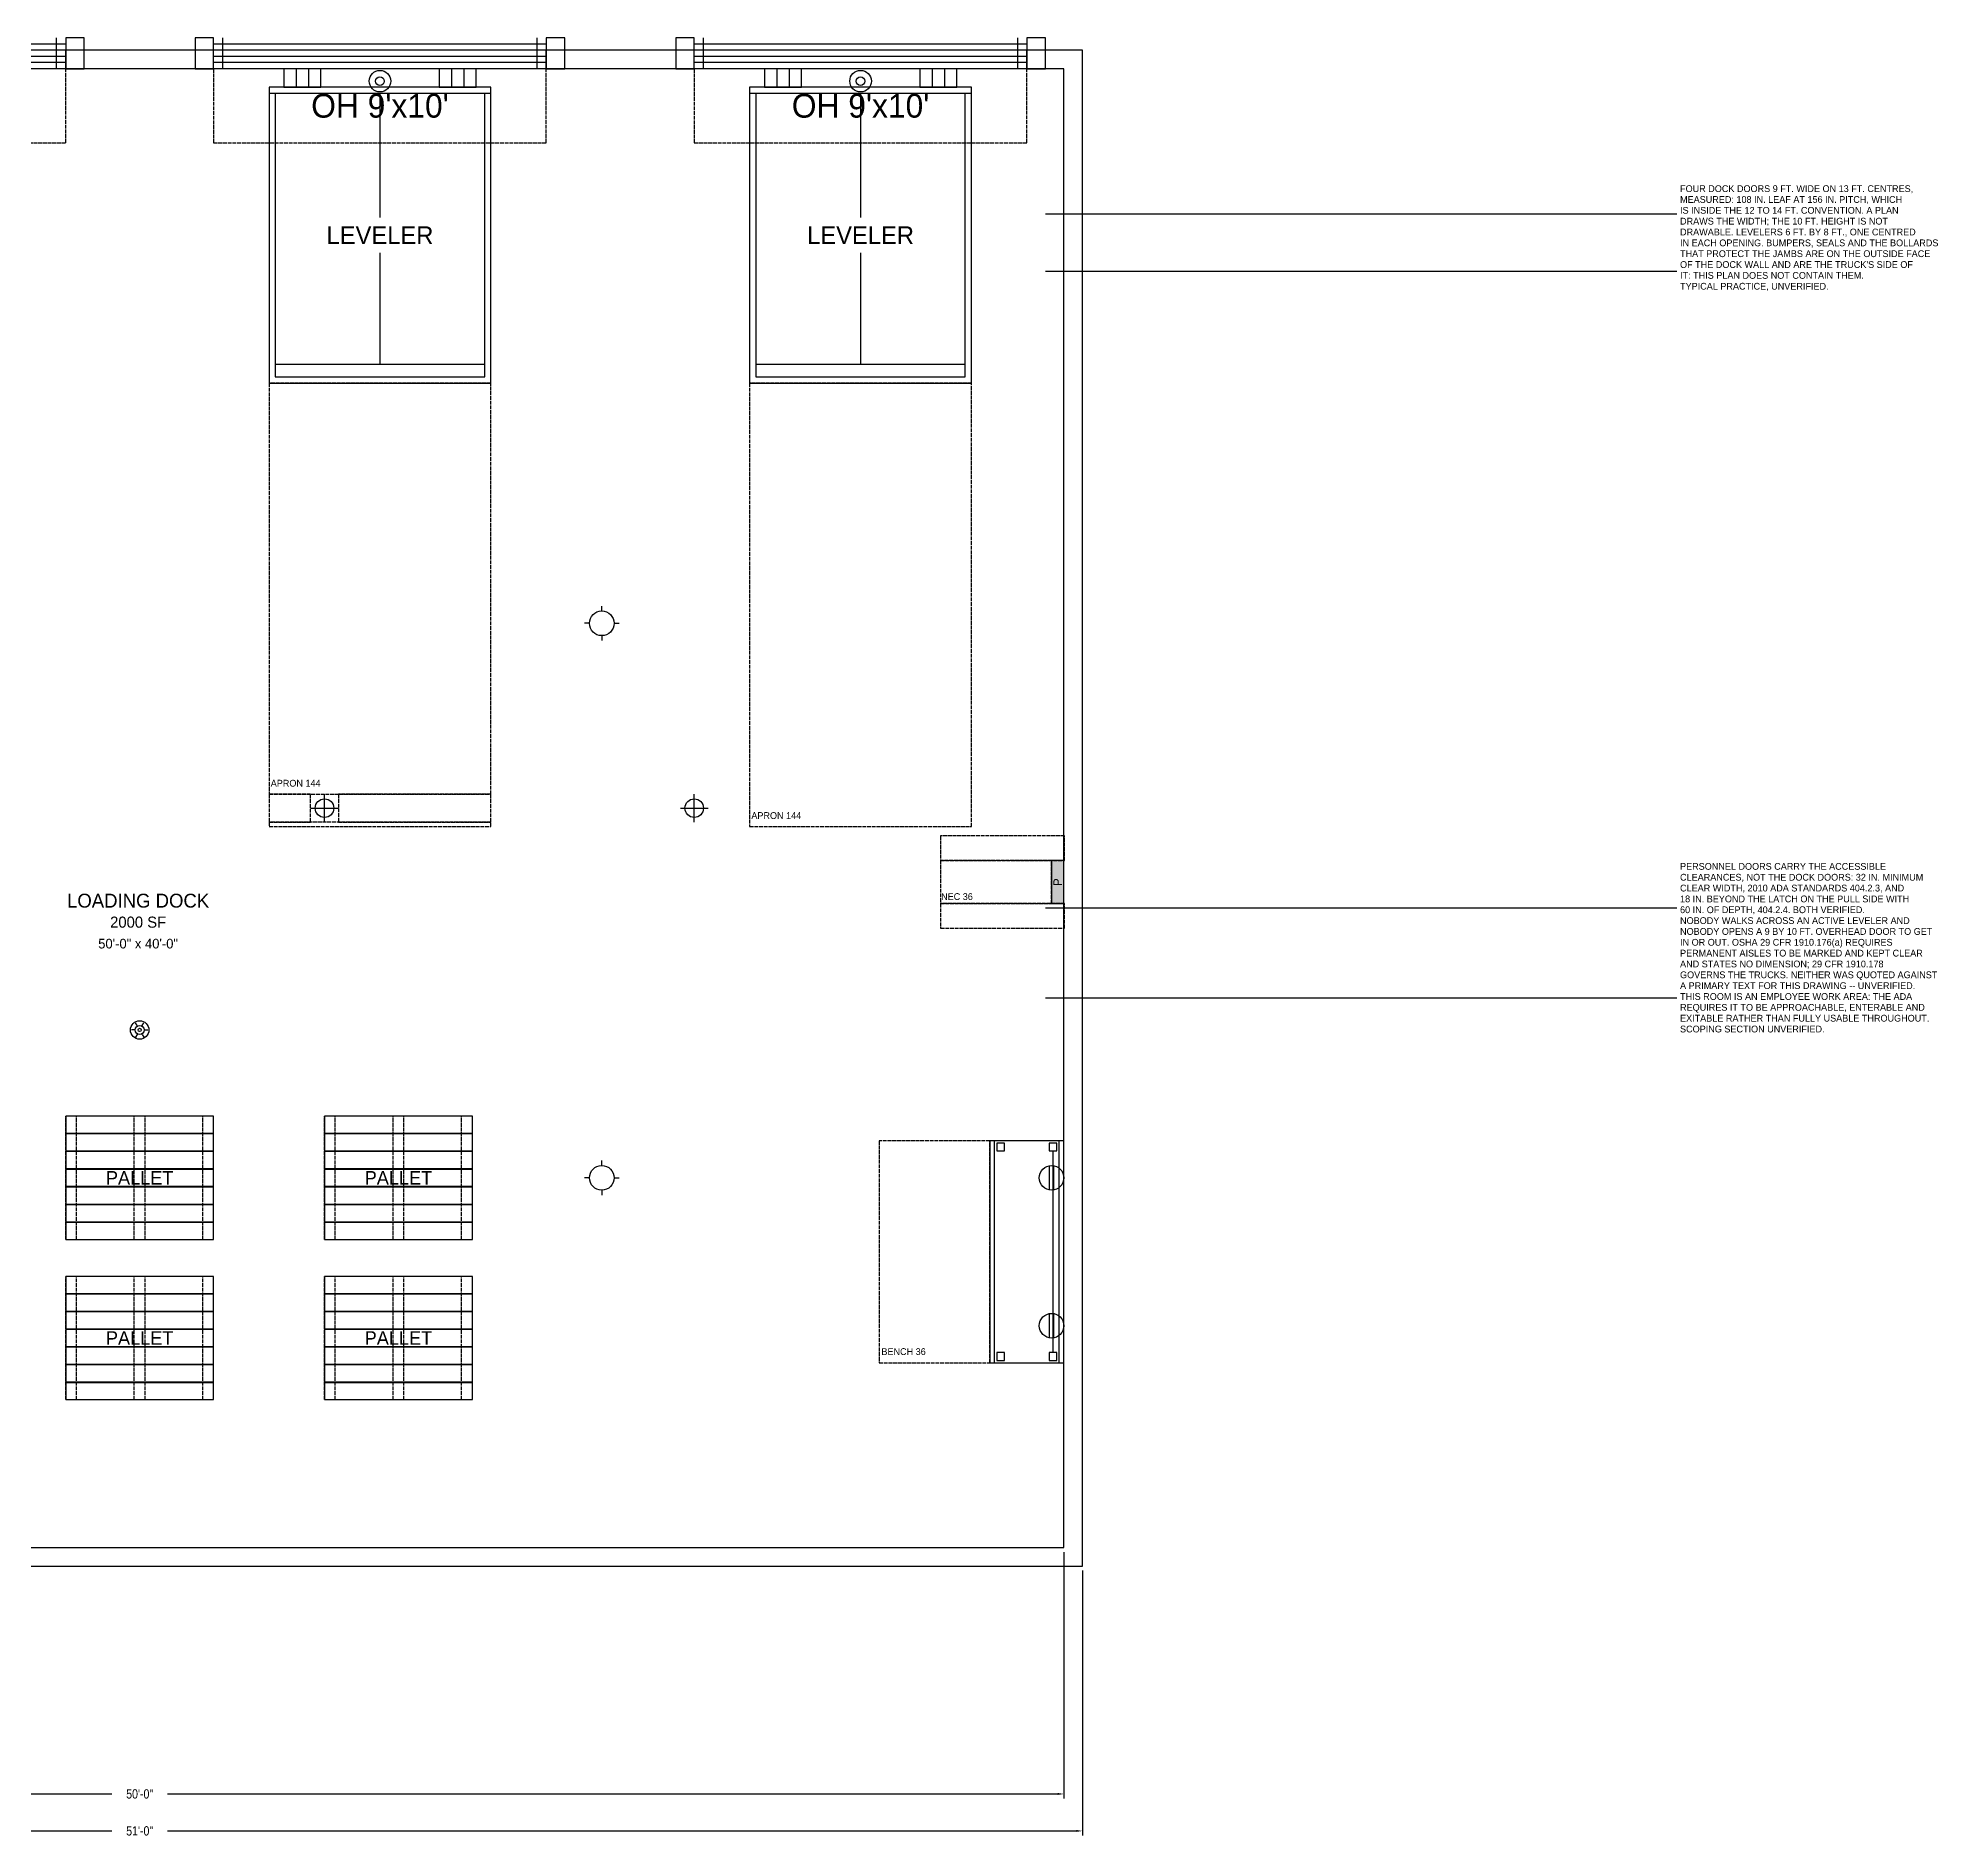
# Model space of a CAD drawing. Header units: inches. Extents: x -360 to 884, y -94 to 490.
# Drawn here: x 267 to 884, y -94 to 490 of the extents above; entities that cross this region are included whole.
import ezdxf
from ezdxf.enums import TextEntityAlignment as Align

# ---------------------------------------------------------------- set-up
doc = ezdxf.new("R2010")
doc.units = ezdxf.units.IN
doc.header["$MEASUREMENT"] = 0
doc.linetypes.add('DASHED', pattern=[1.524, 1.27, -0.254])
for name, color, linetype in [('A-ANNO-DIMS', 2, 'Continuous'), ('A-ANNO-TEXT', 7, 'Continuous'), ('A-AREA', 8, 'Continuous'), ('A-DOOR', 3, 'Continuous'), ('A-FLOR-IDEN', 7, 'Continuous'), ('A-WALL', 7, 'Continuous'), ('Q-EQPM', 3, 'Continuous'), ('Q-FURN', 6, 'Continuous')]:
    doc.layers.add(name, color=color, linetype=linetype)
doc.layers.add('A-CLRN', color=1, linetype='DASHED', plot=False)
doc.styles.add('OpenSansCondensed-Light', font='OpenSansCondensed-Light.ttf')
doc.dimstyles.new('ROOM', dxfattribs={"dimtxt": 3, "dimasz": 2, "dimexe": 1.5, "dimexo": 1.5, "dimgap": 1, "dimtad": 1, "dimdec": 0, "dimlunit": 4, "dimcen": 2.5, "dimclrt": 2, "dimazin": 3, "dimtfac": 1, "dimtmove": 0, "dimatfit": 3, "dimfrac": 1})

# ---------------------------------------------------------------- blocks, each defined once
blk = doc.blocks.new('DOOR-ROLLUP')
for p, q in [((0, 0), (108, 0)), ((3, 0), (3, -10)), ((105, 0), (105, -10)), ((0, -2), (108, -2)), ((0, -4), (108, -4)), ((0, -6), (108, -6)), ((0, -8), (108, -8))]:
    blk.add_line(p, q)
at = {"linetype": 'DASHED'}
blk.add_lwpolyline([(0, 0), (108, 0), (108, 24), (0, 24)], close=True, dxfattribs=at)
for points in [[(-6, -10), (0, -10), (0, 0), (-6, 0)], [(108, -10), (114, -10), (114, 0), (108, 0)]]:
    blk.add_lwpolyline(points, close=True)
for radius in [3.5, 1.4]:
    blk.add_circle((54, 4), radius)
blk.add_text("OH 9'x10'", height=7.714, rotation=180).set_placement((54, 12), align=Align.MIDDLE_CENTER)
blk = doc.blocks.new('DOCK-LEVELER')
for p, q in [((2, 90), (70, 90)), ((36, 53.76), (36, 90)), ((36, 2), (36, 42.24)), ((0, 2), (72, 2)), ((8.8, -6), (8.8, 0)), ((12.8, -6), (12.8, 0)), ((59.2, -6), (59.2, 0)), ((63.2, -6), (63.2, 0))]:
    blk.add_line(p, q)
for points in [[(0, 0), (72, 0), (72, 96), (0, 96)], [(2, 2), (70, 2), (70, 94), (2, 94)], [(4.8, -6), (16.8, -6), (16.8, 0), (4.8, 0)], [(55.2, -6), (67.2, -6), (67.2, 0), (55.2, 0)]]:
    blk.add_lwpolyline(points, close=True)
blk.add_text('LEVELER', height=5.76, rotation=180).set_placement((36, 48), align=Align.MIDDLE_CENTER)
blk = doc.blocks.new('PALLET-40x48')
at = {"linetype": 'DASHED'}
for p, q in [((0, 0), (0, 40)), ((3.5, 0), (3.5, 40)), ((22.25, 0), (22.25, 40)), ((25.75, 0), (25.75, 40)), ((44.5, 0), (44.5, 40)), ((48, 0), (48, 40))]:
    blk.add_line(p, q, dxfattribs=at)
for points in [[(0, 0), (48, 0), (48, 40), (0, 40)], [(0, 34.5), (48, 34.5), (48, 40), (0, 40)], [(0, 28.75), (48, 28.75), (48, 34.25), (0, 34.25)], [(0, 23), (48, 23), (48, 28.5), (0, 28.5)], [(0, 17.25), (48, 17.25), (48, 22.75), (0, 22.75)], [(0, 11.5), (48, 11.5), (48, 17), (0, 17)], [(0, 5.75), (48, 5.75), (48, 11.25), (0, 11.25)], [(0, 0), (48, 0), (48, 5.5), (0, 5.5)]]:
    blk.add_lwpolyline(points, close=True)
blk.add_text('PALLET', height=4.4).set_placement((24, 20), align=Align.MIDDLE_CENTER)
blk = doc.blocks.new('WORKBENCH-72')
for p, q in [((0, 22.56), (72, 22.56)), ((0, 1.5), (72, 1.5)), ((3.25, 3.5), (68.75, 3.5))]:
    blk.add_line(p, q)
for points in [[(0, 0), (72, 0), (72, 24), (0, 24)], [(0.75, 19.31), (3.25, 19.31), (3.25, 21.81), (0.75, 21.81)], [(68.75, 19.31), (71.25, 19.31), (71.25, 21.81), (68.75, 21.81)], [(0.75, 2.25), (3.25, 2.25), (3.25, 4.75), (0.75, 4.75)], [(68.75, 2.25), (71.25, 2.25), (71.25, 4.75), (68.75, 4.75)]]:
    blk.add_lwpolyline(points, close=True)
blk = doc.blocks.new('ELEC-PANEL')
blk.add_lwpolyline([(-7, 0), (7, 0), (7, 4), (-7, 4)], close=True)
blk.add_solid([(-7, 0), (7, 0), (-7, 4), (7, 4)])
blk.add_text('P', height=2.8).set_placement((0, 2), align=Align.MIDDLE_CENTER)
blk = doc.blocks.new('ELEC-OUTLET-DUPLEX')
for p, q in [((-4, 4.68), (4, 4.68)), ((-4, 3.32), (4, 3.32))]:
    blk.add_line(p, q)
blk.add_circle((0, 4), 4)
blk = doc.blocks.new('ELEC-LIGHT-CEILING')
for p, q in [((-4, 0), (-5.6, 0)), ((0, 4), (0, 5.6)), ((4, 0), (5.6, 0)), ((0, -4), (0, -5.6))]:
    blk.add_line(p, q)
blk.add_circle((0, 0), 4)
blk = doc.blocks.new('SMOKE-DETECTOR')
for p, q in [((-1.65, 0), (-2.7, 0)), ((-0.83, 1.43), (-1.35, 2.34)), ((0.83, 1.43), (1.35, 2.34)), ((1.65, 0), (2.7, 0)), ((-0.83, -1.43), (-1.35, -2.34)), ((0.83, -1.43), (1.35, -2.34))]:
    blk.add_line(p, q)
for radius in [3, 1.5, 0.54]:
    blk.add_circle((0, 0), radius)
blk = doc.blocks.new('SPRK-HEAD-UPRIGHT')
for p, q in [((-4.5, 0), (4.5, 0)), ((0, -4.5), (0, 4.5))]:
    blk.add_line(p, q)
blk.add_circle((0, 0), 3)
blk = doc.blocks.new('_CLOSEDFILLED')
at = {"color": 0, "linetype": 'BYBLOCK'}
blk.add_solid([(-1, 0.16), (0, 0), (-1, -0.16)], dxfattribs=at)
blk = doc.blocks.new('*D1')
for p, q in [((0, -1.5), (0, -81.5)), ((600, -1.5), (600, -81.5)), ((2, -80), (291, -80)), ((309, -80), (598, -80))]:
    blk.add_line(p, q)
at = {"layer": 'Defpoints'}
for p in [(0, 0), (600, 0), (0, -80)]:
    blk.add_point(p, dxfattribs=at)
at = {"layer": 'A-ANNO-DIMS', "xscale": 2, "yscale": 2, "rotation": 180}
blk.add_blockref('_CLOSEDFILLED', (0, -80), dxfattribs=at)
at = {"layer": 'A-ANNO-DIMS', "xscale": 2, "yscale": 2}
blk.add_blockref('_CLOSEDFILLED', (600, -80), dxfattribs=at)
at = {"layer": 'A-ANNO-DIMS', "color": 2, "insert": (300, -80), "char_height": 3, "attachment_point": 5, "style": 'OpenSansCondensed-Light'}
blk.add_mtext('50\'-0"', dxfattribs=at)
blk = doc.blocks.new('*D3')
for p, q in [((-6, -7.5), (-6, -93.5)), ((606, -7.5), (606, -93.5)), ((-4, -92), (291, -92)), ((309, -92), (604, -92))]:
    blk.add_line(p, q)
at = {"layer": 'Defpoints'}
for p in [(-6, -6), (606, -6), (-6, -92)]:
    blk.add_point(p, dxfattribs=at)
at = {"layer": 'A-ANNO-DIMS', "xscale": 2, "yscale": 2, "rotation": 180}
blk.add_blockref('_CLOSEDFILLED', (-6, -92), dxfattribs=at)
at = {"layer": 'A-ANNO-DIMS', "xscale": 2, "yscale": 2}
blk.add_blockref('_CLOSEDFILLED', (606, -92), dxfattribs=at)
at = {"layer": 'A-ANNO-DIMS', "color": 2, "insert": (300, -92), "char_height": 3, "attachment_point": 5, "style": 'OpenSansCondensed-Light'}
blk.add_mtext('51\'-0"', dxfattribs=at)

msp = doc.modelspace()

# ---------------------------------------------------------------- linework, layer by layer
at = {"layer": 'A-AREA'}
msp.add_lwpolyline([(-6, -6), (606, -6), (606, -6), (606, 486), (606, 486), (-6, 486), (-6, 486), (-6, -6)], close=True, dxfattribs=at)
at = {"layer": 'A-CLRN', "linetype": 'DASHED'}
for points in [[(342, 244.5), (414, 244.5), (414, 378), (342, 378), (342, 244.5)], [(498, 234), (570, 234), (570, 378), (498, 378), (498, 234)], [(342, 235.5), (355.5, 235.5), (355.5, 244.5), (342, 244.5), (342, 235.5)], [(364.5, 235.5), (414, 235.5), (414, 244.5), (364.5, 244.5), (364.5, 235.5)], [(342, 234), (414, 234), (414, 235.5), (342, 235.5), (342, 234)], [(560, 223), (600.179, 223), (600.179, 231), (560, 231), (560, 223)], [(560, 209), (596, 209), (596, 223), (560, 223), (560, 209)], [(560, 201), (600.179, 201), (600.179, 209), (560, 209), (560, 201)], [(540, 60), (576, 60), (576, 132), (540, 132), (540, 60)]]:
    msp.add_lwpolyline(points, dxfattribs=at)
at = {"layer": 'A-FLOR-IDEN'}
for p, q in [((799, 432.85), (594, 432.85)), ((799, 414.15), (594, 414.15)), ((799, 207.57), (594, 207.57)), ((799, 178.31), (594, 178.31))]:
    msp.add_line(p, q, dxfattribs=at)
at = {"layer": 'A-WALL'}
for p, q in [((324, 486), (276, 486)), ((276, 480), (276, 486)), ((324, 480), (324, 486)), ((480, 486), (432, 486)), ((432, 480), (432, 486)), ((480, 480), (480, 486)), ((606, 486), (588, 486)), ((588, 480), (588, 486)), ((606, -6), (606, 486)), ((324, 480), (276, 480)), ((480, 480), (432, 480)), ((600, 480), (588, 480)), ((600, 0), (600, 480)), ((72, 0), (600, 0)), ((72, -6), (606, -6))]:
    msp.add_line(p, q, dxfattribs=at)

# ---------------------------------------------------------------- block references
at = {"layer": 'A-DOOR', "rotation": 180}
for p in [(276, 480), (432, 480), (588, 480)]:
    msp.add_blockref('DOOR-ROLLUP', p, dxfattribs=at)
at = {"layer": 'Q-EQPM'}
for name, p in [('ELEC-LIGHT-CEILING', (450, 300)), ('SPRK-HEAD-UPRIGHT', (360, 240)), ('SPRK-HEAD-UPRIGHT', (480, 240)), ('SMOKE-DETECTOR', (300, 168)), ('PALLET-40x48', (276, 100)), ('PALLET-40x48', (360, 100)), ('ELEC-LIGHT-CEILING', (450, 120)), ('PALLET-40x48', (276, 48)), ('PALLET-40x48', (360, 48))]:
    msp.add_blockref(name, p, dxfattribs=at)
at = {"layer": 'Q-EQPM', "rotation": 90}
for name, p in [('ELEC-PANEL', (600, 216)), ('ELEC-OUTLET-DUPLEX', (600, 120)), ('ELEC-OUTLET-DUPLEX', (600, 72))]:
    msp.add_blockref(name, p, dxfattribs=at)
at = {"layer": 'Q-FURN'}
for name, p, rotation in [('DOCK-LEVELER', (414, 474), 180), ('DOCK-LEVELER', (570, 474), 180), ('WORKBENCH-72', (600, 60), 90)]:
    msp.add_blockref(name, p, dxfattribs=dict(at, rotation=rotation))

# ---------------------------------------------------------------- texts
at = {"layer": 'A-ANNO-TEXT'}
for s, p in [('FOUR DOCK DOORS 9 FT. WIDE ON 13 FT. CENTRES,', (800, 440)), ('MEASURED: 108 IN. LEAF AT 156 IN. PITCH, WHICH', (800, 436.48)), ('IS INSIDE THE 12 TO 14 FT. CONVENTION. A PLAN', (800, 432.96)), ('DRAWS THE WIDTH; THE 10 FT. HEIGHT IS NOT', (800, 429.44)), ('DRAWABLE. LEVELERS 6 FT. BY 8 FT., ONE CENTRED', (800, 425.92)), ('THAT PROTECT THE JAMBS ARE ON THE OUTSIDE FACE', (800, 418.88)), ('IN EACH OPENING. BUMPERS, SEALS AND THE BOLLARDS', (800, 422.4)), ("OF THE DOCK WALL AND ARE THE TRUCK'S SIDE OF", (800, 415.36)), ('IT: THIS PLAN DOES NOT CONTAIN THEM.', (800, 411.84)), ('TYPICAL PRACTICE, UNVERIFIED.', (800, 408.32)), ('PERSONNEL DOORS CARRY THE ACCESSIBLE', (800, 220)), ('CLEARANCES, NOT THE DOCK DOORS: 32 IN. MINIMUM', (800, 216.48)), ('CLEAR WIDTH, 2010 ADA STANDARDS 404.2.3, AND', (800, 212.96)), ('18 IN. BEYOND THE LATCH ON THE PULL SIDE WITH', (800, 209.44)), ('60 IN. OF DEPTH, 404.2.4. BOTH VERIFIED.', (800, 205.92)), ('NOBODY WALKS ACROSS AN ACTIVE LEVELER AND', (800, 202.4)), ('NOBODY OPENS A 9 BY 10 FT. OVERHEAD DOOR TO GET', (800, 198.88)), ('IN OR OUT. OSHA 29 CFR 1910.176(a) REQUIRES', (800, 195.36)), ('PERMANENT AISLES TO BE MARKED AND KEPT CLEAR', (800, 191.84)), ('AND STATES NO DIMENSION; 29 CFR 1910.178', (800, 188.32)), ('GOVERNS THE TRUCKS. NEITHER WAS QUOTED AGAINST', (800, 184.8)), ('A PRIMARY TEXT FOR THIS DRAWING -- UNVERIFIED.', (800, 181.28)), ('THIS ROOM IS AN EMPLOYEE WORK AREA: THE ADA', (800, 177.76)), ('REQUIRES IT TO BE APPROACHABLE, ENTERABLE AND', (800, 174.24)), ('EXITABLE RATHER THAN FULLY USABLE THROUGHOUT.', (800, 170.72)), ('SCOPING SECTION UNVERIFIED.', (800, 167.2))]:
    msp.add_text(s, height=2.2, dxfattribs=at).set_placement(p)
at = {"layer": 'A-CLRN'}
for s, p in [('APRON 144', (350.638, 248.1)), ('APRON 144', (506.638, 237.6)), ('NEC 36', (565.292, 211.3)), ('BENCH 36', (547.956, 63.6))]:
    msp.add_text(s, height=2.2, dxfattribs=at).set_placement(p, align=Align.MIDDLE_CENTER)
at = {"layer": 'A-FLOR-IDEN'}
for s, height, p in [('LOADING DOCK', 4.5, (299.5, 209.975)), ('2000 SF', 3.6, (299.5, 203)), ('50\'-0" x 40\'-0"', 3.15, (299.5, 196.025))]:
    msp.add_text(s, height=height, dxfattribs=at).set_placement(p, align=Align.MIDDLE_CENTER)

# ---------------------------------------------------------------- dimensions: what is measured, and where the dimension line sits
at = {"layer": 'A-ANNO-DIMS'}
for base, p1, p2, text, picture, middle in [((0, -80), (0, 0), (600, 0), '50\'-0"', '*D1', (300, -80)), ((-6, -92), (-6, -6), (606, -6), '51\'-0"', '*D3', (300, -92))]:
    dim = msp.add_linear_dim(base=base, p1=p1, p2=p2, text=text, dimstyle='ROOM', override={"dimtxt": 3, "dimasz": 2, "dimexe": 1.5, "dimexo": 1.5, "dimgap": 1, "dimzin": 8, "dimlunit": 4}, dxfattribs=at)
    dim.commit()
    dim.dimension.update_dxf_attribs({"geometry": picture, "text_midpoint": middle})

doc.saveas('drawing.dxf')
